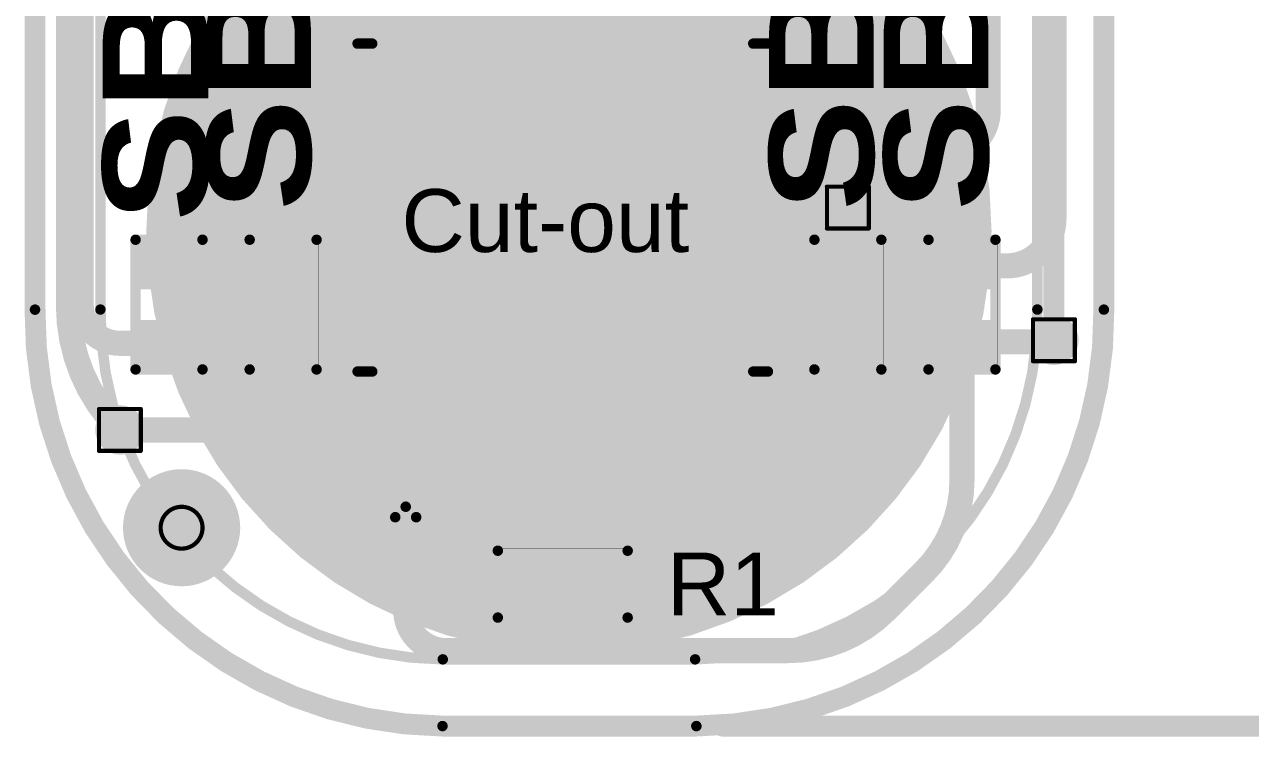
# Model space of a CAD drawing. Header units: inches. Extents: x -17 to 443, y -40 to 218.
# Drawn here: x 196.05 to 210.92, y -2.53 to 6.11 of the extents above; entities that cross this region are included whole.
import ezdxf

# ---------------------------------------------------------------- set-up
doc = ezdxf.new("R2010")
doc.units = ezdxf.units.IN
for name, color, linetype in [('Board Outline', 216, 'Continuous'), ('Bottom Layer', 5, 'Continuous'), ('Bottom Overlay', 54, 'Continuous'), ('Bottom Paste', 16, 'Continuous'), ('Bottom Solder', 6, 'Continuous'), ('Dimension', 6, 'Continuous'), ('Drill Drawing', 1, 'Continuous'), ('Fabrication', 76, 'Continuous'), ('Pad Holes', 156, 'Continuous'), ('Top Layer', 1, 'Continuous'), ('Top Overlay', 2, 'Continuous'), ('Top Paste', 8, 'Continuous'), ('Top Solder', 216, 'Continuous'), ('Via Holes', 16, 'Continuous')]:
    doc.layers.add(name, color=color, linetype=linetype)
doc.styles.add('Arial', font='', dxfattribs={"height": 0.2})
doc.styles.add('Arial Black_Bold', font='', dxfattribs={"height": 0.2})
doc.styles.get('Arial').set_extended_font_data('Arial')
doc.styles.get('Arial Black_Bold').set_extended_font_data('Arial Black', bold=True)

# ---------------------------------------------------------------- blocks, each defined once
blk = doc.blocks.new('SEMG_PAD_B_1')
at = {"layer": 'Bottom Layer'}
h = blk.add_hatch(color=5, dxfattribs=at)
edge = h.paths.add_edge_path()
edge.add_arc((0, 9.987), 5, 0, 360)
at = {"layer": 'Bottom Paste'}
h = blk.add_hatch(color=16, dxfattribs=at)
edge = h.paths.add_edge_path()
edge.add_arc((0, 9.987), 5, 0, 360)
at = {"layer": 'Bottom Solder'}
h = blk.add_hatch(color=6, dxfattribs=at)
edge = h.paths.add_edge_path()
edge.add_arc((0, 9.987), 5.102, 0, 360)
at = {"layer": 'Bottom Overlay'}
for points in [[(-5.683, 10.966, 0.127, 0.127, -0.414214), (-1.531, 15.213, 0.127, 0.127, 0)], [(1.531, 15.213, 0.127, 0.127, 0), (-1.531, 15.213, 0.127, 0.127, 0)], [(1.531, 15.213, 0.127, 0.127, -0.414214), (5.683, 10.966, 0.127, 0.127, 0)], [(-5.683, 10.966, 0.127, 0.127, 0), (-5.683, -10.966, 0.127, 0.127, 0)], [(5.683, -10.966, 0.127, 0.127, 0), (5.683, 10.966, 0.127, 0.127, 0)]]:
    blk.add_lwpolyline(points, format="xyseb", dxfattribs=at)
for points in [[(-1.562, 15.213, 0.0635, 0.0635, 1), (-1.499, 15.213, 0.0635, 0.0635, 1)], [(-1.562, 15.213, 0.0635, 0.0635, 1), (-1.499, 15.213, 0.0635, 0.0635, 1)], [(1.499, 15.213, 0.0635, 0.0635, 1), (1.562, 15.213, 0.0635, 0.0635, 1)], [(1.499, 15.213, 0.0635, 0.0635, 1), (1.562, 15.213, 0.0635, 0.0635, 1)], [(-5.715, 10.966, 0.0635, 0.0635, 1), (-5.651, 10.966, 0.0635, 0.0635, 1)], [(-5.715, 10.966, 0.0635, 0.0635, 1), (-5.651, 10.966, 0.0635, 0.0635, 1)], [(5.652, 10.966, 0.0635, 0.0635, 1), (5.715, 10.966, 0.0635, 0.0635, 1)], [(5.652, 10.966, 0.0635, 0.0635, 1), (5.715, 10.966, 0.0635, 0.0635, 1)]]:
    blk.add_lwpolyline(points, format="xyseb", close=True, dxfattribs=at)
blk = doc.blocks.new('SOIC_8_85')
at = {"layer": 'Top Layer'}
for points in [[(-1.925, 2.205), (-1.925, 1.605), (-3.475, 1.605), (-3.475, 2.205)], [(3.475, 2.205), (3.475, 1.605), (1.925, 1.605), (1.925, 2.205)], [(-1.925, 0.935), (-1.925, 0.335), (-3.475, 0.335), (-3.475, 0.935)], [(3.475, 0.935), (3.475, 0.335), (1.925, 0.335), (1.925, 0.935)], [(-1.925, -0.335), (-1.925, -0.935), (-3.475, -0.935), (-3.475, -0.335)], [(3.475, -0.335), (3.475, -0.935), (1.925, -0.935), (1.925, -0.335)], [(-1.925, -1.605), (-1.925, -2.205), (-3.475, -2.205), (-3.475, -1.605)], [(3.475, -1.605), (3.475, -2.205), (1.925, -2.205), (1.925, -1.605)]]:
    blk.add_hatch(color=1, dxfattribs=at).paths.add_polyline_path(points)
at = {"layer": 'Top Overlay'}
blk.add_hatch(color=2, dxfattribs=at).paths.add_polyline_path([(-1.829, 1.575), (-1.499, 1.575), (-1.499, 2.235), (-1.829, 2.235)])
at = {"layer": 'Top Paste'}
for points in [[(-1.925, 2.205), (-1.925, 1.605), (-3.475, 1.605), (-3.475, 2.205)], [(3.475, 2.205), (3.475, 1.605), (1.925, 1.605), (1.925, 2.205)], [(-1.925, 0.935), (-1.925, 0.335), (-3.475, 0.335), (-3.475, 0.935)], [(3.475, 0.935), (3.475, 0.335), (1.925, 0.335), (1.925, 0.935)], [(-1.925, -0.335), (-1.925, -0.935), (-3.475, -0.935), (-3.475, -0.335)], [(3.475, -0.335), (3.475, -0.935), (1.925, -0.935), (1.925, -0.335)], [(-1.925, -1.605), (-1.925, -2.205), (-3.475, -2.205), (-3.475, -1.605)], [(3.475, -1.605), (3.475, -2.205), (1.925, -2.205), (1.925, -1.605)]]:
    blk.add_hatch(color=8, dxfattribs=at).paths.add_polyline_path(points)
at = {"layer": 'Top Solder'}
for points in [[(-1.823, 2.307), (-1.823, 1.503), (-3.577, 1.503), (-3.577, 2.307)], [(3.577, 2.307), (3.577, 1.503), (1.823, 1.503), (1.823, 2.307)], [(-1.823, 1.037), (-1.823, 0.233), (-3.577, 0.233), (-3.577, 1.037)], [(3.577, 1.037), (3.577, 0.233), (1.823, 0.233), (1.823, 1.037)], [(-1.823, -0.233), (-1.823, -1.037), (-3.577, -1.037), (-3.577, -0.233)], [(3.577, -0.233), (3.577, -1.037), (1.823, -1.037), (1.823, -0.233)], [(-1.823, -1.503), (-1.823, -2.307), (-3.577, -2.307), (-3.577, -1.503)], [(3.577, -1.503), (3.577, -2.307), (1.823, -2.307), (1.823, -1.503)]]:
    blk.add_hatch(color=216, dxfattribs=at).paths.add_polyline_path(points)
at = {"layer": 'Top Overlay'}
for points in [[(1.991, 2.489, 0.127, 0.127, 0), (-1.991, 2.489, 0.127, 0.127, 0)], [(-1.991, 2.489, 0.127, 0.127, 0), (-1.991, 2.311, 0.127, 0.127, 0)], [(1.991, 2.489, 0.127, 0.127, 0), (1.991, 2.311, 0.127, 0.127, 0)], [(-3.759, 2.032, 0.127, 0.127, 0), (-3.759, 1.778, 0.127, 0.127, 0)], [(-3.759, 2.032, 0.127, 0.127, 0), (-3.632, 1.905, 0.127, 0.127, 0)], [(-3.632, 1.905, 0.127, 0.127, 0), (-3.759, 1.778, 0.127, 0.127, 0)], [(-1.991, -2.311, 0.127, 0.127, 0), (-1.991, -2.489, 0.127, 0.127, 0)], [(1.991, -2.311, 0.127, 0.127, 0), (1.991, -2.489, 0.127, 0.127, 0)], [(-1.991, -2.489, 0.127, 0.127, 0), (1.991, -2.489, 0.127, 0.127, 0)]]:
    blk.add_lwpolyline(points, format="xyseb", dxfattribs=at)
for points in [[(-2.022, 2.489, 0.0635, 0.0635, 1), (-1.959, 2.489, 0.0635, 0.0635, 1)], [(-2.022, 2.489, 0.0635, 0.0635, 1), (-1.959, 2.489, 0.0635, 0.0635, 1)], [(1.959, 2.489, 0.0635, 0.0635, 1), (2.022, 2.489, 0.0635, 0.0635, 1)], [(1.959, 2.489, 0.0635, 0.0635, 1), (2.022, 2.489, 0.0635, 0.0635, 1)], [(-2.022, 2.311, 0.0635, 0.0635, 1), (-1.959, 2.311, 0.0635, 0.0635, 1)], [(1.959, 2.311, 0.0635, 0.0635, 1), (2.022, 2.311, 0.0635, 0.0635, 1)], [(-3.791, 2.032, 0.0635, 0.0635, 1), (-3.727, 2.032, 0.0635, 0.0635, 1)], [(-3.791, 2.032, 0.0635, 0.0635, 1), (-3.727, 2.032, 0.0635, 0.0635, 1)], [(-3.664, 1.905, 0.0635, 0.0635, 1), (-3.6, 1.905, 0.0635, 0.0635, 1)], [(-3.664, 1.905, 0.0635, 0.0635, 1), (-3.6, 1.905, 0.0635, 0.0635, 1)], [(-3.791, 1.778, 0.0635, 0.0635, 1), (-3.727, 1.778, 0.0635, 0.0635, 1)], [(-3.791, 1.778, 0.0635, 0.0635, 1), (-3.727, 1.778, 0.0635, 0.0635, 1)], [(-2.022, -2.311, 0.0635, 0.0635, 1), (-1.959, -2.311, 0.0635, 0.0635, 1)], [(1.959, -2.311, 0.0635, 0.0635, 1), (2.022, -2.311, 0.0635, 0.0635, 1)], [(-2.022, -2.489, 0.0635, 0.0635, 1), (-1.959, -2.489, 0.0635, 0.0635, 1)], [(-2.022, -2.489, 0.0635, 0.0635, 1), (-1.959, -2.489, 0.0635, 0.0635, 1)], [(1.959, -2.489, 0.0635, 0.0635, 1), (2.022, -2.489, 0.0635, 0.0635, 1)], [(1.959, -2.489, 0.0635, 0.0635, 1), (2.022, -2.489, 0.0635, 0.0635, 1)]]:
    blk.add_lwpolyline(points, format="xyseb", close=True, dxfattribs=at)
blk = doc.blocks.new('S______B______0402_154')
at = {"layer": 'Top Layer'}
for points in [[(-0.699, -0.318), (-0.699, 0.317), (-0.241, 0.317), (-0.241, -0.318)], [(0.241, -0.318), (0.241, 0.317), (0.699, 0.317), (0.699, -0.318)]]:
    blk.add_hatch(color=1, dxfattribs=at).paths.add_polyline_path(points)
at = {"layer": 'Top Paste'}
for points in [[(-0.699, -0.318), (-0.699, 0.317), (-0.241, 0.317), (-0.241, -0.318)], [(0.241, -0.318), (0.241, 0.317), (0.699, 0.317), (0.699, -0.318)]]:
    blk.add_hatch(color=8, dxfattribs=at).paths.add_polyline_path(points)
at = {"layer": 'Top Solder'}
for points in [[(-0.754, -0.373), (-0.754, 0.372), (-0.186, 0.372), (-0.186, -0.373)], [(0.186, -0.373), (0.186, 0.372), (0.754, 0.372), (0.754, -0.373)]]:
    blk.add_hatch(color=216, dxfattribs=at).paths.add_polyline_path(points)
at = {"layer": 'Top Overlay'}
for points in [[(-0.787, 0.406, 0.127, 0.127, 0), (0.787, 0.406, 0.127, 0.127, 0)], [(-0.787, 0.406, 0.127, 0.127, 0), (-0.787, -0.406, 0.127, 0.127, 0)], [(0.787, 0.406, 0.127, 0.127, 0), (0.787, -0.406, 0.127, 0.127, 0)], [(-0.787, -0.406, 0.127, 0.127, 0), (0.787, -0.406, 0.127, 0.127, 0)], [(-0.813, -0.432, 0.00323, 0.00323, 0), (0.813, -0.432, 0.00323, 0.00323, 0)]]:
    blk.add_lwpolyline(points, format="xyseb", dxfattribs=at)
for points in [[(-0.819, 0.406, 0.0635, 0.0635, 1), (-0.756, 0.406, 0.0635, 0.0635, 1)], [(-0.819, 0.406, 0.0635, 0.0635, 1), (-0.756, 0.406, 0.0635, 0.0635, 1)], [(0.756, 0.406, 0.0635, 0.0635, 1), (0.819, 0.406, 0.0635, 0.0635, 1)], [(0.756, 0.406, 0.0635, 0.0635, 1), (0.819, 0.406, 0.0635, 0.0635, 1)], [(-0.819, -0.406, 0.0635, 0.0635, 1), (-0.756, -0.406, 0.0635, 0.0635, 1)], [(-0.819, -0.406, 0.0635, 0.0635, 1), (-0.756, -0.406, 0.0635, 0.0635, 1)], [(-0.814, -0.432, 0.00161, 0.00161, 1), (-0.812, -0.432, 0.00161, 0.00161, 1)], [(0.756, -0.406, 0.0635, 0.0635, 1), (0.819, -0.406, 0.0635, 0.0635, 1)], [(0.756, -0.406, 0.0635, 0.0635, 1), (0.819, -0.406, 0.0635, 0.0635, 1)], [(0.812, -0.432, 0.00161, 0.00161, 1), (0.814, -0.432, 0.00161, 0.00161, 1)]]:
    blk.add_lwpolyline(points, format="xyseb", close=True, dxfattribs=at)
blk = doc.blocks.new('S______B______0402_155')
at = {"layer": 'Top Layer'}
for points in [[(-0.698, -0.318), (-0.698, 0.318), (-0.241, 0.318), (-0.241, -0.318)], [(0.241, -0.318), (0.241, 0.318), (0.699, 0.318), (0.699, -0.318)]]:
    blk.add_hatch(color=1, dxfattribs=at).paths.add_polyline_path(points)
at = {"layer": 'Top Paste'}
for points in [[(-0.698, -0.318), (-0.698, 0.318), (-0.241, 0.318), (-0.241, -0.318)], [(0.241, -0.318), (0.241, 0.318), (0.699, 0.318), (0.699, -0.318)]]:
    blk.add_hatch(color=8, dxfattribs=at).paths.add_polyline_path(points)
at = {"layer": 'Top Solder'}
for points in [[(-0.753, -0.373), (-0.753, 0.373), (-0.186, 0.373), (-0.186, -0.373)], [(0.186, -0.373), (0.186, 0.373), (0.754, 0.373), (0.754, -0.373)]]:
    blk.add_hatch(color=216, dxfattribs=at).paths.add_polyline_path(points)
at = {"layer": 'Top Overlay'}
for points in [[(-0.787, 0.406, 0.127, 0.127, 0), (0.787, 0.406, 0.127, 0.127, 0)], [(-0.787, 0.406, 0.127, 0.127, 0), (-0.787, -0.406, 0.127, 0.127, 0)], [(0.787, 0.406, 0.127, 0.127, 0), (0.787, -0.406, 0.127, 0.127, 0)], [(-0.787, -0.406, 0.127, 0.127, 0), (0.787, -0.406, 0.127, 0.127, 0)], [(-0.813, -0.432, 0.00323, 0.00323, 0), (0.813, -0.432, 0.00323, 0.00323, 0)]]:
    blk.add_lwpolyline(points, format="xyseb", dxfattribs=at)
for points in [[(-0.819, 0.406, 0.0635, 0.0635, 1), (-0.756, 0.406, 0.0635, 0.0635, 1)], [(-0.819, 0.406, 0.0635, 0.0635, 1), (-0.756, 0.406, 0.0635, 0.0635, 1)], [(0.756, 0.406, 0.0635, 0.0635, 1), (0.819, 0.406, 0.0635, 0.0635, 1)], [(0.756, 0.406, 0.0635, 0.0635, 1), (0.819, 0.406, 0.0635, 0.0635, 1)], [(-0.819, -0.406, 0.0635, 0.0635, 1), (-0.756, -0.406, 0.0635, 0.0635, 1)], [(-0.819, -0.406, 0.0635, 0.0635, 1), (-0.756, -0.406, 0.0635, 0.0635, 1)], [(-0.814, -0.432, 0.00161, 0.00161, 1), (-0.812, -0.432, 0.00161, 0.00161, 1)], [(0.756, -0.406, 0.0635, 0.0635, 1), (0.819, -0.406, 0.0635, 0.0635, 1)], [(0.756, -0.406, 0.0635, 0.0635, 1), (0.819, -0.406, 0.0635, 0.0635, 1)], [(0.812, -0.432, 0.00161, 0.00161, 1), (0.814, -0.432, 0.00161, 0.00161, 1)]]:
    blk.add_lwpolyline(points, format="xyseb", close=True, dxfattribs=at)
blk = doc.blocks.new('S______B______0402_158')
at = {"layer": 'Top Layer'}
for points in [[(-0.699, -0.318), (-0.699, 0.317), (-0.241, 0.317), (-0.241, -0.318)], [(0.241, -0.318), (0.241, 0.317), (0.699, 0.317), (0.699, -0.318)]]:
    blk.add_hatch(color=1, dxfattribs=at).paths.add_polyline_path(points)
at = {"layer": 'Top Paste'}
for points in [[(-0.699, -0.318), (-0.699, 0.317), (-0.241, 0.317), (-0.241, -0.318)], [(0.241, -0.318), (0.241, 0.317), (0.699, 0.317), (0.699, -0.318)]]:
    blk.add_hatch(color=8, dxfattribs=at).paths.add_polyline_path(points)
at = {"layer": 'Top Solder'}
for points in [[(-0.754, -0.373), (-0.754, 0.372), (-0.186, 0.372), (-0.186, -0.373)], [(0.186, -0.373), (0.186, 0.372), (0.754, 0.372), (0.754, -0.373)]]:
    blk.add_hatch(color=216, dxfattribs=at).paths.add_polyline_path(points)
at = {"layer": 'Top Overlay'}
for points in [[(-0.787, 0.406, 0.127, 0.127, 0), (0.787, 0.406, 0.127, 0.127, 0)], [(-0.787, 0.406, 0.127, 0.127, 0), (-0.787, -0.406, 0.127, 0.127, 0)], [(0.787, 0.406, 0.127, 0.127, 0), (0.787, -0.406, 0.127, 0.127, 0)], [(0.787, -0.406, 0.127, 0.127, 0), (-0.787, -0.406, 0.127, 0.127, 0)], [(-0.813, -0.432, 0.00323, 0.00323, 0), (0.813, -0.432, 0.00323, 0.00323, 0)]]:
    blk.add_lwpolyline(points, format="xyseb", dxfattribs=at)
for points in [[(-0.819, 0.406, 0.0635, 0.0635, 1), (-0.756, 0.406, 0.0635, 0.0635, 1)], [(-0.819, 0.406, 0.0635, 0.0635, 1), (-0.756, 0.406, 0.0635, 0.0635, 1)], [(0.756, 0.406, 0.0635, 0.0635, 1), (0.819, 0.406, 0.0635, 0.0635, 1)], [(0.756, 0.406, 0.0635, 0.0635, 1), (0.819, 0.406, 0.0635, 0.0635, 1)], [(-0.819, -0.406, 0.0635, 0.0635, 1), (-0.756, -0.406, 0.0635, 0.0635, 1)], [(-0.819, -0.406, 0.0635, 0.0635, 1), (-0.756, -0.406, 0.0635, 0.0635, 1)], [(-0.814, -0.432, 0.00161, 0.00161, 1), (-0.812, -0.432, 0.00161, 0.00161, 1)], [(0.756, -0.406, 0.0635, 0.0635, 1), (0.819, -0.406, 0.0635, 0.0635, 1)], [(0.756, -0.406, 0.0635, 0.0635, 1), (0.819, -0.406, 0.0635, 0.0635, 1)], [(0.812, -0.432, 0.00161, 0.00161, 1), (0.814, -0.432, 0.00161, 0.00161, 1)]]:
    blk.add_lwpolyline(points, format="xyseb", close=True, dxfattribs=at)
blk = doc.blocks.new('S______B______0402_159')
at = {"layer": 'Top Layer'}
for points in [[(-0.699, -0.318), (-0.699, 0.318), (-0.241, 0.318), (-0.241, -0.318)], [(0.241, -0.318), (0.241, 0.318), (0.699, 0.318), (0.699, -0.318)]]:
    blk.add_hatch(color=1, dxfattribs=at).paths.add_polyline_path(points)
at = {"layer": 'Top Paste'}
for points in [[(-0.699, -0.318), (-0.699, 0.318), (-0.241, 0.318), (-0.241, -0.318)], [(0.241, -0.318), (0.241, 0.318), (0.699, 0.318), (0.699, -0.318)]]:
    blk.add_hatch(color=8, dxfattribs=at).paths.add_polyline_path(points)
at = {"layer": 'Top Solder'}
for points in [[(-0.754, -0.373), (-0.754, 0.373), (-0.186, 0.373), (-0.186, -0.373)], [(0.186, -0.373), (0.186, 0.373), (0.754, 0.373), (0.754, -0.373)]]:
    blk.add_hatch(color=216, dxfattribs=at).paths.add_polyline_path(points)
at = {"layer": 'Top Overlay'}
for points in [[(-0.787, 0.406, 0.127, 0.127, 0), (0.787, 0.406, 0.127, 0.127, 0)], [(-0.787, 0.406, 0.127, 0.127, 0), (-0.787, -0.406, 0.127, 0.127, 0)], [(0.787, 0.406, 0.127, 0.127, 0), (0.787, -0.406, 0.127, 0.127, 0)], [(0.787, -0.406, 0.127, 0.127, 0), (-0.787, -0.406, 0.127, 0.127, 0)], [(-0.813, -0.432, 0.00323, 0.00323, 0), (0.813, -0.432, 0.00323, 0.00323, 0)]]:
    blk.add_lwpolyline(points, format="xyseb", dxfattribs=at)
for points in [[(-0.819, 0.406, 0.0635, 0.0635, 1), (-0.756, 0.406, 0.0635, 0.0635, 1)], [(-0.819, 0.406, 0.0635, 0.0635, 1), (-0.756, 0.406, 0.0635, 0.0635, 1)], [(0.756, 0.406, 0.0635, 0.0635, 1), (0.819, 0.406, 0.0635, 0.0635, 1)], [(0.756, 0.406, 0.0635, 0.0635, 1), (0.819, 0.406, 0.0635, 0.0635, 1)], [(-0.819, -0.406, 0.0635, 0.0635, 1), (-0.756, -0.406, 0.0635, 0.0635, 1)], [(-0.819, -0.406, 0.0635, 0.0635, 1), (-0.756, -0.406, 0.0635, 0.0635, 1)], [(-0.814, -0.432, 0.00161, 0.00161, 1), (-0.812, -0.432, 0.00161, 0.00161, 1)], [(0.756, -0.406, 0.0635, 0.0635, 1), (0.819, -0.406, 0.0635, 0.0635, 1)], [(0.756, -0.406, 0.0635, 0.0635, 1), (0.819, -0.406, 0.0635, 0.0635, 1)], [(0.812, -0.432, 0.00161, 0.00161, 1), (0.814, -0.432, 0.00161, 0.00161, 1)]]:
    blk.add_lwpolyline(points, format="xyseb", close=True, dxfattribs=at)
at = {"layer": 'Top Overlay', "style": 'Arial Black_Bold'}
blk.add_text('SB101', height=1.27, dxfattribs=at).set_placement((1.012, -0.464))
blk = doc.blocks.new('R___0402_195')
at = {"layer": 'Top Layer'}
for points in [[(-0.699, -0.318), (-0.699, 0.318), (-0.241, 0.318), (-0.241, -0.318)], [(0.241, -0.318), (0.241, 0.318), (0.699, 0.318), (0.699, -0.318)]]:
    blk.add_hatch(color=1, dxfattribs=at).paths.add_polyline_path(points)
at = {"layer": 'Top Paste'}
for points in [[(-0.699, -0.318), (-0.699, 0.318), (-0.241, 0.318), (-0.241, -0.318)], [(0.241, -0.318), (0.241, 0.318), (0.699, 0.318), (0.699, -0.318)]]:
    blk.add_hatch(color=8, dxfattribs=at).paths.add_polyline_path(points)
at = {"layer": 'Top Solder'}
for points in [[(-0.754, -0.373), (-0.754, 0.373), (-0.186, 0.373), (-0.186, -0.373)], [(0.186, -0.373), (0.186, 0.373), (0.754, 0.373), (0.754, -0.373)]]:
    blk.add_hatch(color=216, dxfattribs=at).paths.add_polyline_path(points)
at = {"layer": 'Top Overlay'}
for points in [[(-0.787, 0.406, 0.127, 0.127, 0), (-0.787, -0.406, 0.127, 0.127, 0)], [(0.787, 0.406, 0.127, 0.127, 0), (-0.787, 0.406, 0.127, 0.127, 0)], [(0.787, 0.406, 0.127, 0.127, 0), (0.787, -0.406, 0.127, 0.127, 0)], [(0.787, -0.406, 0.127, 0.127, 0), (-0.787, -0.406, 0.127, 0.127, 0)], [(0.813, -0.432, 0.00323, 0.00323, 0), (-0.813, -0.432, 0.00323, 0.00323, 0)]]:
    blk.add_lwpolyline(points, format="xyseb", dxfattribs=at)
for points in [[(-0.819, 0.406, 0.0635, 0.0635, 1), (-0.756, 0.406, 0.0635, 0.0635, 1)], [(-0.819, 0.406, 0.0635, 0.0635, 1), (-0.756, 0.406, 0.0635, 0.0635, 1)], [(0.756, 0.406, 0.0635, 0.0635, 1), (0.819, 0.406, 0.0635, 0.0635, 1)], [(0.756, 0.406, 0.0635, 0.0635, 1), (0.819, 0.406, 0.0635, 0.0635, 1)], [(-0.819, -0.406, 0.0635, 0.0635, 1), (-0.756, -0.406, 0.0635, 0.0635, 1)], [(-0.819, -0.406, 0.0635, 0.0635, 1), (-0.756, -0.406, 0.0635, 0.0635, 1)], [(-0.814, -0.432, 0.00161, 0.00161, 1), (-0.812, -0.432, 0.00161, 0.00161, 1)], [(0.756, -0.406, 0.0635, 0.0635, 1), (0.819, -0.406, 0.0635, 0.0635, 1)], [(0.756, -0.406, 0.0635, 0.0635, 1), (0.819, -0.406, 0.0635, 0.0635, 1)], [(0.812, -0.432, 0.00161, 0.00161, 1), (0.814, -0.432, 0.00161, 0.00161, 1)]]:
    blk.add_lwpolyline(points, format="xyseb", close=True, dxfattribs=at)

msp = doc.modelspace()

# ---------------------------------------------------------------- hatches: boundary and pattern name
at = {"layer": 'Bottom Layer'}
h = msp.add_hatch(color=5, dxfattribs=at)
edge = h.paths.add_edge_path()
edge.add_arc((206.034, 3.887), 0.3, 0, 360)
h = msp.add_hatch(color=5, dxfattribs=at)
edge = h.paths.add_edge_path()
edge.add_arc((208.534, 2.276), 0.3, 0, 360)
h = msp.add_hatch(color=5, dxfattribs=at)
edge = h.paths.add_edge_path()
edge.add_arc((197.203, 1.187), 0.3, 0, 360)
at = {"layer": 'Bottom Solder'}
h = msp.add_hatch(color=6, dxfattribs=at)
edge = h.paths.add_edge_path()
edge.add_arc((197.951, 0), 0.102, 0, 360)
at = {"layer": 'Pad Holes'}
h = msp.add_hatch(color=7, dxfattribs=at)
edge = h.paths.add_edge_path()
edge.add_arc((197.951, 0), 0.5, 0, 360)
at = {"layer": 'Top Layer'}
h = msp.add_hatch(color=1, dxfattribs=at)
edge = h.paths.add_edge_path()
edge.add_arc((206.034, 3.887), 0.3, 0, 360)
h = msp.add_hatch(color=1, dxfattribs=at)
edge = h.paths.add_edge_path()
edge.add_arc((208.534, 2.276), 0.3, 0, 360)
for points in [[(202.263, 1.962), (201.64, 1.962), (201.64, 0.412), (202.263, 0.412)], [(202.886, 0.412), (203.51, 0.412), (203.51, 1.962), (202.886, 1.962)]]:
    msp.add_hatch(color=1, dxfattribs=at).paths.add_polyline_path(points)
h = msp.add_hatch(color=1, dxfattribs=at)
edge = h.paths.add_edge_path()
edge.add_arc((197.203, 1.187), 0.3, 0, 360)
at = {"layer": 'Top Solder'}
h = msp.add_hatch(color=216, dxfattribs=at)
edge = h.paths.add_edge_path()
edge.add_arc((197.951, 0), 0.102, 0, 360)
at = {"layer": 'Via Holes'}
h = msp.add_hatch(color=7, dxfattribs=at)
edge = h.paths.add_edge_path()
edge.add_arc((206.034, 3.887), 0.15, 0, 360)
h = msp.add_hatch(color=7, dxfattribs=at)
edge = h.paths.add_edge_path()
edge.add_arc((208.534, 2.276), 0.15, 0, 360)
h = msp.add_hatch(color=7, dxfattribs=at)
edge = h.paths.add_edge_path()
edge.add_arc((197.203, 1.187), 0.15, 0, 360)

# ---------------------------------------------------------------- linework, layer by layer
at = {"layer": 'Board Outline'}
for points in [[(196.173, 2.648, 0.127, 0.127, 0), (196.173, 24.504, 0.127, 0.127, 0)], [(209.139, 24.504, 0.127, 0.127, 0), (209.139, 2.648, 0.127, 0.127, 0)], [(201.117, -2.408, 0.127, 0.127, -0.414214), (196.173, 2.648, 0.127, 0.127, 0)], [(209.139, 2.648, 0.127, 0.127, -0.414214), (204.196, -2.408, 0.127, 0.127, 0)], [(201.117, -2.408, 0.127, 0.127, 0), (204.196, -2.408, 0.127, 0.127, 0)]]:
    msp.add_lwpolyline(points, format="xyseb", dxfattribs=at)
for points in [[(196.141, 2.648, 0.0635, 0.0635, 1), (196.205, 2.648, 0.0635, 0.0635, 1)], [(196.141, 2.648, 0.0635, 0.0635, 1), (196.205, 2.648, 0.0635, 0.0635, 1)], [(209.108, 2.648, 0.0635, 0.0635, 1), (209.171, 2.648, 0.0635, 0.0635, 1)], [(209.108, 2.648, 0.0635, 0.0635, 1), (209.171, 2.648, 0.0635, 0.0635, 1)], [(201.085, -2.408, 0.0635, 0.0635, 1), (201.148, -2.408, 0.0635, 0.0635, 1)], [(201.085, -2.408, 0.0635, 0.0635, 1), (201.148, -2.408, 0.0635, 0.0635, 1)], [(204.164, -2.408, 0.0635, 0.0635, 1), (204.228, -2.408, 0.0635, 0.0635, 1)], [(204.164, -2.408, 0.0635, 0.0635, 1), (204.228, -2.408, 0.0635, 0.0635, 1)]]:
    msp.add_lwpolyline(points, format="xyseb", close=True, dxfattribs=at)
at = {"layer": 'Bottom Layer'}
for points in [[(196.579, 3.325, 0.305, 0.305, 0), (196.579, 9.383, 0.305, 0.305, 0)], [(208.534, 2.276, 0.254, 0.254, 0), (208.534, 7.611, 0.254, 0.254, 0)], [(196.579, 2.692, 0.305, 0.305, 0), (196.579, 3.325, 0.305, 0.305, 0)], [(197.203, 1.187, 0.305, 0.305, -0.198912), (196.579, 2.692, 0.305, 0.305, 0)]]:
    msp.add_lwpolyline(points, format="xyseb", dxfattribs=at)
for points in [[(196.503, 3.325, 0.152, 0.152, 1), (196.656, 3.325, 0.152, 0.152, 1)], [(196.503, 3.325, 0.152, 0.152, 1), (196.656, 3.325, 0.152, 0.152, 1)], [(196.503, 2.692, 0.152, 0.152, 1), (196.656, 2.692, 0.152, 0.152, 1)], [(196.503, 2.692, 0.152, 0.152, 1), (196.656, 2.692, 0.152, 0.152, 1)], [(208.47, 2.276, 0.127, 0.127, 1), (208.597, 2.276, 0.127, 0.127, 1)], [(197.126, 1.187, 0.152, 0.152, 1), (197.279, 1.187, 0.152, 0.152, 1)]]:
    msp.add_lwpolyline(points, format="xyseb", close=True, dxfattribs=at)
at = {"layer": 'Dimension'}
msp.add_lwpolyline([(204.513, -2.408, 0.254, 0.254, 0), (225.409, -2.408, 0.254, 0.254, 0)], format="xyseb", dxfattribs=at)
msp.add_lwpolyline([(204.45, -2.408, 0.127, 0.127, 1), (204.577, -2.408, 0.127, 0.127, 1)], format="xyseb", close=True, dxfattribs=at)
at = {"layer": 'Drill Drawing'}
for points in [[(205.78, 4.141, 0.0508, 0.0508, 0), (206.288, 4.141, 0.0508, 0.0508, 0)], [(205.78, 3.633, 0.0508, 0.0508, 0), (205.78, 4.141, 0.0508, 0.0508, 0)], [(206.288, 3.633, 0.0508, 0.0508, 0), (206.288, 4.141, 0.0508, 0.0508, 0)], [(205.78, 3.633, 0.0508, 0.0508, 0), (206.288, 3.633, 0.0508, 0.0508, 0)], [(208.28, 2.53, 0.0508, 0.0508, 0), (208.788, 2.53, 0.0508, 0.0508, 0)], [(208.28, 2.022, 0.0508, 0.0508, 0), (208.28, 2.53, 0.0508, 0.0508, 0)], [(208.788, 2.022, 0.0508, 0.0508, 0), (208.788, 2.53, 0.0508, 0.0508, 0)], [(208.28, 2.022, 0.0508, 0.0508, 0), (208.788, 2.022, 0.0508, 0.0508, 0)], [(196.949, 1.441, 0.0508, 0.0508, 0), (197.457, 1.441, 0.0508, 0.0508, 0)], [(196.949, 0.933, 0.0508, 0.0508, 0), (196.949, 1.441, 0.0508, 0.0508, 0)], [(197.457, 0.933, 0.0508, 0.0508, 0), (197.457, 1.441, 0.0508, 0.0508, 0)], [(196.949, 0.933, 0.0508, 0.0508, 0), (197.457, 0.933, 0.0508, 0.0508, 0)]]:
    msp.add_lwpolyline(points, format="xyseb", dxfattribs=at)
for points in [[(205.767, 4.141, 0.0254, 0.0254, 1), (205.793, 4.141, 0.0254, 0.0254, 1)], [(205.767, 4.141, 0.0254, 0.0254, 1), (205.793, 4.141, 0.0254, 0.0254, 1)], [(206.275, 4.141, 0.0254, 0.0254, 1), (206.301, 4.141, 0.0254, 0.0254, 1)], [(206.275, 4.141, 0.0254, 0.0254, 1), (206.301, 4.141, 0.0254, 0.0254, 1)], [(205.767, 3.633, 0.0254, 0.0254, 1), (205.793, 3.633, 0.0254, 0.0254, 1)], [(205.767, 3.633, 0.0254, 0.0254, 1), (205.793, 3.633, 0.0254, 0.0254, 1)], [(206.275, 3.633, 0.0254, 0.0254, 1), (206.301, 3.633, 0.0254, 0.0254, 1)], [(206.275, 3.633, 0.0254, 0.0254, 1), (206.301, 3.633, 0.0254, 0.0254, 1)], [(208.267, 2.53, 0.0254, 0.0254, 1), (208.293, 2.53, 0.0254, 0.0254, 1)], [(208.267, 2.53, 0.0254, 0.0254, 1), (208.293, 2.53, 0.0254, 0.0254, 1)], [(208.775, 2.53, 0.0254, 0.0254, 1), (208.801, 2.53, 0.0254, 0.0254, 1)], [(208.775, 2.53, 0.0254, 0.0254, 1), (208.801, 2.53, 0.0254, 0.0254, 1)], [(208.267, 2.022, 0.0254, 0.0254, 1), (208.293, 2.022, 0.0254, 0.0254, 1)], [(208.267, 2.022, 0.0254, 0.0254, 1), (208.293, 2.022, 0.0254, 0.0254, 1)], [(208.775, 2.022, 0.0254, 0.0254, 1), (208.801, 2.022, 0.0254, 0.0254, 1)], [(208.775, 2.022, 0.0254, 0.0254, 1), (208.801, 2.022, 0.0254, 0.0254, 1)], [(196.936, 1.441, 0.0254, 0.0254, 1), (196.961, 1.441, 0.0254, 0.0254, 1)], [(196.936, 1.441, 0.0254, 0.0254, 1), (196.961, 1.441, 0.0254, 0.0254, 1)], [(197.444, 1.441, 0.0254, 0.0254, 1), (197.469, 1.441, 0.0254, 0.0254, 1)], [(197.444, 1.441, 0.0254, 0.0254, 1), (197.469, 1.441, 0.0254, 0.0254, 1)], [(196.936, 0.933, 0.0254, 0.0254, 1), (196.961, 0.933, 0.0254, 0.0254, 1)], [(196.936, 0.933, 0.0254, 0.0254, 1), (196.961, 0.933, 0.0254, 0.0254, 1)], [(197.444, 0.933, 0.0254, 0.0254, 1), (197.469, 0.933, 0.0254, 0.0254, 1)], [(197.444, 0.933, 0.0254, 0.0254, 1), (197.469, 0.933, 0.0254, 0.0254, 1)], [(198.205, 0, 0.0508, 0.0508, 1), (197.697, 0, 0.0508, 0.0508, 1)], [(197.684, 0, 0.0254, 0.0254, 1), (197.71, 0, 0.0254, 0.0254, 1)], [(198.192, 0, 0.0254, 0.0254, 1), (198.218, 0, 0.0254, 0.0254, 1)]]:
    msp.add_lwpolyline(points, format="xyseb", close=True, dxfattribs=at)
at = {"layer": 'Fabrication'}
for points in [[(196.173, 2.648, 0.254, 0.254, 0), (196.173, 24.504, 0.254, 0.254, 0)], [(209.139, 24.504, 0.254, 0.254, 0), (209.139, 2.648, 0.254, 0.254, 0)], [(201.117, -2.408, 0.254, 0.254, -0.414214), (196.173, 2.648, 0.254, 0.254, 0)], [(209.139, 2.648, 0.254, 0.254, -0.414214), (204.196, -2.408, 0.254, 0.254, 0)], [(201.117, -2.408, 0.254, 0.254, 0), (204.196, -2.408, 0.254, 0.254, 0)]]:
    msp.add_lwpolyline(points, format="xyseb", dxfattribs=at)
for points in [[(207.65, 3.602, 0.254, 0.254, 1), (197.65, 3.602, 0.254, 0.254, 1)], [(197.586, 3.602, 0.127, 0.127, 1), (197.713, 3.602, 0.127, 0.127, 1)], [(207.586, 3.602, 0.127, 0.127, 1), (207.713, 3.602, 0.127, 0.127, 1)], [(196.11, 2.648, 0.127, 0.127, 1), (196.237, 2.648, 0.127, 0.127, 1)], [(196.11, 2.648, 0.127, 0.127, 1), (196.237, 2.648, 0.127, 0.127, 1)], [(209.076, 2.648, 0.127, 0.127, 1), (209.203, 2.648, 0.127, 0.127, 1)], [(209.076, 2.648, 0.127, 0.127, 1), (209.203, 2.648, 0.127, 0.127, 1)], [(198.535, 0, 0.254, 0.254, 1), (197.367, 0, 0.254, 0.254, 1)], [(197.303, 0, 0.127, 0.127, 1), (197.43, 0, 0.127, 0.127, 1)], [(198.472, 0, 0.127, 0.127, 1), (198.599, 0, 0.127, 0.127, 1)], [(201.053, -2.408, 0.127, 0.127, 1), (201.18, -2.408, 0.127, 0.127, 1)], [(201.053, -2.408, 0.127, 0.127, 1), (201.18, -2.408, 0.127, 0.127, 1)], [(204.132, -2.408, 0.127, 0.127, 1), (204.259, -2.408, 0.127, 0.127, 1)], [(204.132, -2.408, 0.127, 0.127, 1), (204.259, -2.408, 0.127, 0.127, 1)]]:
    msp.add_lwpolyline(points, format="xyseb", close=True, dxfattribs=at)
at = {"layer": 'Top Layer'}
for points in [[(208.534, 3.751, 0.305, 0.305, 0), (208.534, 9.679, 0.305, 0.305, 0)], [(203.21, 3.814, 0.305, 0.305, 0), (203.21, 6.587, 0.305, 0.305, 0)], [(207.735, 5.053, 0.305, 0.305, 0), (207.735, 6.587, 0.305, 0.305, 0)], [(196.733, 2.709, 0.305, 0.305, 0), (196.733, 6.53, 0.305, 0.305, 0)], [(207.735, 5.053, 0.305, 0.305, -0.414214), (207.243, 4.561, 0.305, 0.305, 0)], [(204.48, 3.977, 0.305, 0.305, -0.414214), (205.064, 4.561, 0.305, 0.305, 0)], [(205.064, 4.561, 0.305, 0.305, 0), (207.243, 4.561, 0.305, 0.305, 0)], [(204.48, 1.187, 0.305, 0.305, 0), (204.48, 3.977, 0.305, 0.305, 0)], [(206.034, 3.232, 0.508, 0.508, 0), (206.034, 3.887, 0.508, 0.508, 0)], [(203.21, 3.814, 0.305, 0.305, -0.414214), (202.575, 3.179, 0.305, 0.305, 0)], [(208.534, 3.751, 0.305, 0.305, -0.414214), (207.963, 3.179, 0.305, 0.305, 0)], [(197.799, 3.179, 0.305, 0.305, 0), (199.183, 3.179, 0.305, 0.305, 0)], [(199.183, 3.179, 0.305, 0.305, 0), (202.575, 3.179, 0.305, 0.305, 0)], [(207.418, 3.179, 0.305, 0.305, 0), (207.963, 3.179, 0.305, 0.305, 0)], [(197.203, 2.239, 0.305, 0.305, -0.414214), (196.733, 2.709, 0.305, 0.305, 0)], [(197.203, 2.239, 0.305, 0.305, 0), (197.799, 2.239, 0.305, 0.305, 0)], [(199.183, 1.505, 0.305, 0.305, 0), (199.183, 2.239, 0.305, 0.305, 0)], [(206.034, 1.505, 0.305, 0.305, 0), (206.034, 2.239, 0.305, 0.305, 0)], [(207.418, 2.239, 0.305, 0.305, 0), (207.436, 2.258, 0.305, 0.305, 0)], [(207.418, 0.575, 0.305, 0.305, 0), (207.418, 2.239, 0.305, 0.305, 0)], [(207.436, 2.258, 0.305, 0.305, 0), (208.516, 2.258, 0.305, 0.305, 0)], [(208.516, 2.258, 0.305, 0.305, 0), (208.534, 2.276, 0.305, 0.305, 0)], [(199.183, 1.505, 0.305, 0.305, -0.414214), (198.865, 1.187, 0.305, 0.305, 0)], [(206.034, 1.505, 0.305, 0.305, -0.414214), (205.717, 1.187, 0.305, 0.305, 0)], [(197.203, 1.187, 0.305, 0.305, 0), (198.865, 1.187, 0.305, 0.305, 0)], [(200.67, -1, 0.305, 0.305, 0), (200.67, 1.187, 0.305, 0.305, 0)], [(201.94, 0.712, 0.305, 0.305, 0), (201.94, 1.187, 0.305, 0.305, 0)], [(203.21, 0.712, 0.305, 0.305, 0), (203.21, 1.187, 0.305, 0.305, 0)], [(204.48, 1.187, 0.305, 0.305, 0), (205.717, 1.187, 0.305, 0.305, 0)], [(201.94, 0.712, 0.305, 0.305, 0), (202.105, 0.547, 0.305, 0.305, 0)], [(203.045, 0.547, 0.305, 0.305, 0), (203.21, 0.712, 0.305, 0.305, 0)], [(202.105, -0.685, 0.305, 0.305, 0), (202.105, 0.547, 0.305, 0.305, 0)], [(203.045, -0.685, 0.305, 0.305, 0), (203.045, 0.547, 0.305, 0.305, 0)], [(207.418, 0.575, 0.305, 0.305, -0.198912), (206.956, -0.54, 0.305, 0.305, 0)], [(206.494, -1.002, 0.305, 0.305, 0), (206.956, -0.54, 0.305, 0.305, 0)], [(201.162, -1.492, 0.305, 0.305, -0.414214), (200.67, -1, 0.305, 0.305, 0)], [(206.493, -1.003, 0.305, 0.305, -0.198731), (205.311, -1.492, 0.305, 0.305, 0)], [(206.494, -1.002, 0.305, 0.305, -0.000175), (206.493, -1.003, 0.305, 0.305, 0)], [(201.162, -1.492, 0.305, 0.305, 0), (205.311, -1.492, 0.305, 0.305, 0)]]:
    msp.add_lwpolyline(points, format="xyseb", dxfattribs=at)
for points in [[(207.659, 5.053, 0.152, 0.152, 1), (207.812, 5.053, 0.152, 0.152, 1)], [(207.659, 5.053, 0.152, 0.152, 1), (207.812, 5.053, 0.152, 0.152, 1)], [(204.988, 4.561, 0.152, 0.152, 1), (205.14, 4.561, 0.152, 0.152, 1)], [(204.988, 4.561, 0.152, 0.152, 1), (205.14, 4.561, 0.152, 0.152, 1)], [(207.167, 4.561, 0.152, 0.152, 1), (207.319, 4.561, 0.152, 0.152, 1)], [(207.167, 4.561, 0.152, 0.152, 1), (207.319, 4.561, 0.152, 0.152, 1)], [(204.404, 3.977, 0.152, 0.152, 1), (204.556, 3.977, 0.152, 0.152, 1)], [(204.404, 3.977, 0.152, 0.152, 1), (204.556, 3.977, 0.152, 0.152, 1)], [(205.907, 3.887, 0.254, 0.254, 1), (206.161, 3.887, 0.254, 0.254, 1)], [(203.133, 3.814, 0.152, 0.152, 1), (203.286, 3.814, 0.152, 0.152, 1)], [(203.133, 3.814, 0.152, 0.152, 1), (203.286, 3.814, 0.152, 0.152, 1)], [(208.458, 3.751, 0.152, 0.152, 1), (208.61, 3.751, 0.152, 0.152, 1)], [(208.458, 3.751, 0.152, 0.152, 1), (208.61, 3.751, 0.152, 0.152, 1)], [(205.907, 3.232, 0.254, 0.254, 1), (206.161, 3.232, 0.254, 0.254, 1)], [(197.723, 3.179, 0.152, 0.152, 1), (197.875, 3.179, 0.152, 0.152, 1)], [(199.106, 3.179, 0.152, 0.152, 1), (199.259, 3.179, 0.152, 0.152, 1)], [(199.106, 3.179, 0.152, 0.152, 1), (199.259, 3.179, 0.152, 0.152, 1)], [(202.498, 3.179, 0.152, 0.152, 1), (202.651, 3.179, 0.152, 0.152, 1)], [(202.498, 3.179, 0.152, 0.152, 1), (202.651, 3.179, 0.152, 0.152, 1)], [(207.342, 3.179, 0.152, 0.152, 1), (207.494, 3.179, 0.152, 0.152, 1)], [(207.886, 3.179, 0.152, 0.152, 1), (208.039, 3.179, 0.152, 0.152, 1)], [(207.886, 3.179, 0.152, 0.152, 1), (208.039, 3.179, 0.152, 0.152, 1)], [(196.656, 2.709, 0.152, 0.152, 1), (196.809, 2.709, 0.152, 0.152, 1)], [(196.656, 2.709, 0.152, 0.152, 1), (196.809, 2.709, 0.152, 0.152, 1)], [(197.126, 2.239, 0.152, 0.152, 1), (197.279, 2.239, 0.152, 0.152, 1)], [(197.126, 2.239, 0.152, 0.152, 1), (197.279, 2.239, 0.152, 0.152, 1)], [(197.723, 2.239, 0.152, 0.152, 1), (197.875, 2.239, 0.152, 0.152, 1)], [(199.106, 2.239, 0.152, 0.152, 1), (199.259, 2.239, 0.152, 0.152, 1)], [(205.958, 2.239, 0.152, 0.152, 1), (206.11, 2.239, 0.152, 0.152, 1)], [(207.342, 2.239, 0.152, 0.152, 1), (207.494, 2.239, 0.152, 0.152, 1)], [(207.342, 2.239, 0.152, 0.152, 1), (207.494, 2.239, 0.152, 0.152, 1)], [(207.36, 2.258, 0.152, 0.152, 1), (207.512, 2.258, 0.152, 0.152, 1)], [(207.36, 2.258, 0.152, 0.152, 1), (207.512, 2.258, 0.152, 0.152, 1)], [(208.439, 2.258, 0.152, 0.152, 1), (208.592, 2.258, 0.152, 0.152, 1)], [(208.439, 2.258, 0.152, 0.152, 1), (208.592, 2.258, 0.152, 0.152, 1)], [(208.458, 2.276, 0.152, 0.152, 1), (208.61, 2.276, 0.152, 0.152, 1)], [(199.106, 1.505, 0.152, 0.152, 1), (199.259, 1.505, 0.152, 0.152, 1)], [(199.106, 1.505, 0.152, 0.152, 1), (199.259, 1.505, 0.152, 0.152, 1)], [(205.958, 1.505, 0.152, 0.152, 1), (206.11, 1.505, 0.152, 0.152, 1)], [(205.958, 1.505, 0.152, 0.152, 1), (206.11, 1.505, 0.152, 0.152, 1)], [(197.126, 1.187, 0.152, 0.152, 1), (197.279, 1.187, 0.152, 0.152, 1)], [(198.789, 1.187, 0.152, 0.152, 1), (198.941, 1.187, 0.152, 0.152, 1)], [(198.789, 1.187, 0.152, 0.152, 1), (198.941, 1.187, 0.152, 0.152, 1)], [(200.593, 1.187, 0.152, 0.152, 1), (200.746, 1.187, 0.152, 0.152, 1)], [(201.863, 1.187, 0.152, 0.152, 1), (202.016, 1.187, 0.152, 0.152, 1)], [(203.133, 1.187, 0.152, 0.152, 1), (203.286, 1.187, 0.152, 0.152, 1)], [(204.404, 1.187, 0.152, 0.152, 1), (204.556, 1.187, 0.152, 0.152, 1)], [(204.404, 1.187, 0.152, 0.152, 1), (204.556, 1.187, 0.152, 0.152, 1)], [(205.64, 1.187, 0.152, 0.152, 1), (205.793, 1.187, 0.152, 0.152, 1)], [(205.64, 1.187, 0.152, 0.152, 1), (205.793, 1.187, 0.152, 0.152, 1)], [(201.863, 0.712, 0.152, 0.152, 1), (202.016, 0.712, 0.152, 0.152, 1)], [(201.863, 0.712, 0.152, 0.152, 1), (202.016, 0.712, 0.152, 0.152, 1)], [(203.133, 0.712, 0.152, 0.152, 1), (203.286, 0.712, 0.152, 0.152, 1)], [(203.133, 0.712, 0.152, 0.152, 1), (203.286, 0.712, 0.152, 0.152, 1)], [(202.029, 0.547, 0.152, 0.152, 1), (202.181, 0.547, 0.152, 0.152, 1)], [(202.029, 0.547, 0.152, 0.152, 1), (202.181, 0.547, 0.152, 0.152, 1)], [(202.968, 0.547, 0.152, 0.152, 1), (203.121, 0.547, 0.152, 0.152, 1)], [(202.968, 0.547, 0.152, 0.152, 1), (203.121, 0.547, 0.152, 0.152, 1)], [(207.342, 0.575, 0.152, 0.152, 1), (207.494, 0.575, 0.152, 0.152, 1)], [(207.342, 0.575, 0.152, 0.152, 1), (207.494, 0.575, 0.152, 0.152, 1)], [(206.88, -0.54, 0.152, 0.152, 1), (207.032, -0.54, 0.152, 0.152, 1)], [(206.88, -0.54, 0.152, 0.152, 1), (207.032, -0.54, 0.152, 0.152, 1)], [(202.029, -0.685, 0.152, 0.152, 1), (202.181, -0.685, 0.152, 0.152, 1)], [(202.968, -0.685, 0.152, 0.152, 1), (203.121, -0.685, 0.152, 0.152, 1)], [(200.593, -1, 0.152, 0.152, 1), (200.746, -1, 0.152, 0.152, 1)], [(200.593, -1, 0.152, 0.152, 1), (200.746, -1, 0.152, 0.152, 1)], [(206.417, -1.003, 0.152, 0.152, 1), (206.569, -1.003, 0.152, 0.152, 1)], [(206.417, -1.003, 0.152, 0.152, 1), (206.569, -1.003, 0.152, 0.152, 1)], [(206.418, -1.002, 0.152, 0.152, 1), (206.57, -1.002, 0.152, 0.152, 1)], [(206.418, -1.002, 0.152, 0.152, 1), (206.57, -1.002, 0.152, 0.152, 1)], [(201.086, -1.492, 0.152, 0.152, 1), (201.238, -1.492, 0.152, 0.152, 1)], [(201.086, -1.492, 0.152, 0.152, 1), (201.238, -1.492, 0.152, 0.152, 1)], [(205.234, -1.492, 0.152, 0.152, 1), (205.387, -1.492, 0.152, 0.152, 1)], [(205.234, -1.492, 0.152, 0.152, 1), (205.387, -1.492, 0.152, 0.152, 1)]]:
    msp.add_lwpolyline(points, format="xyseb", close=True, dxfattribs=at)

# ---------------------------------------------------------------- block references
for name, p, rotation in [('SEMG_PAD_B_1', (202.65, 13.615), 180), ('S______B______0402_159', (197.799, 2.709), 90), ('SOIC_8_85', (202.575, 3.887), 90), ('S______B______0402_158', (199.183, 2.709), 90), ('S______B______0402_154', (206.034, 2.709), 90), ('S______B______0402_155', (207.418, 2.709), 90), ('R___0402_195', (202.575, -0.685), 180)]:
    msp.add_blockref(name, p, dxfattribs=dict(rotation=rotation))

# ---------------------------------------------------------------- texts
at = {"layer": 'Fabrication', "style": 'Arial'}
msp.add_text('Cut-out', height=0.762, dxfattribs=at).set_placement((200.618, 3.348))
at = {"layer": 'Top Overlay', "style": 'Arial Black_Bold'}
for s, p in [('SB102', (199.52, 3.848)), ('SB106', (206.348, 3.848)), ('SB105', (207.738, 3.848)), ('SB101', (198.274, 3.721))]:
    msp.add_text(s, height=1.27, rotation=90, dxfattribs=at).set_placement(p)
at = {"layer": 'Top Overlay', "style": 'Arial'}
msp.add_text('R1', height=0.762, dxfattribs=at).set_placement((203.839, -1.063))

doc.saveas('drawing.dxf')
